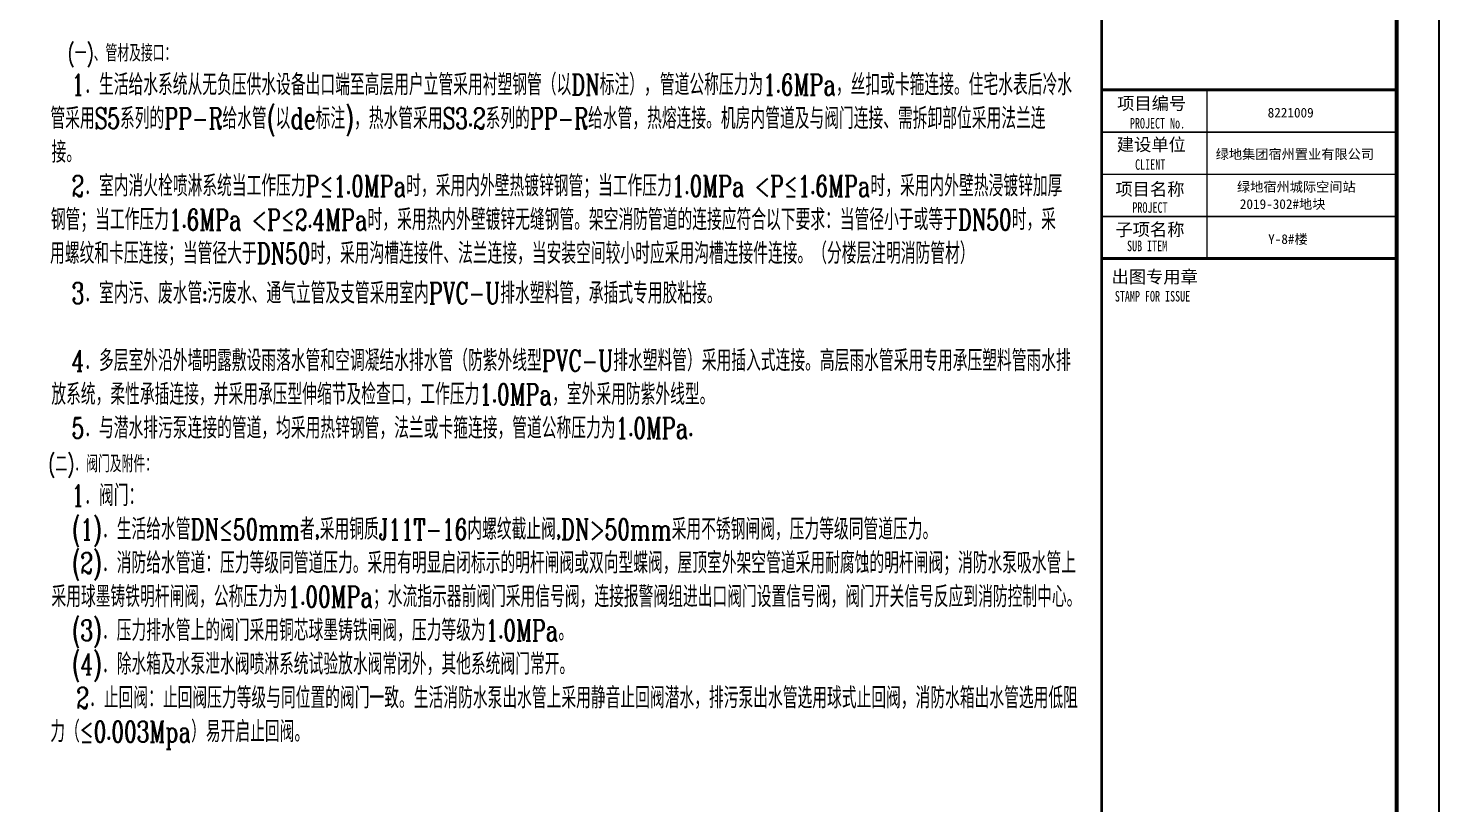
# Model space of a CAD drawing. Extents: x 27938 to 1507990, y 110129 to 923079.
# Drawn here: x 657100 to 690551, y 602224 to 620622 of the extents above; entities that cross this region are included whole.
import ezdxf

# ---------------------------------------------------------------- set-up
doc = ezdxf.new("R2010")
doc.units = 0
doc.header["$LTSCALE"] = 1000
doc.header["$MEASUREMENT"] = 0
for name, color, linetype in [('0s_水标注', 7, 'Continuous'), ('图框', 140, 'Continuous'), ('图签文字', 147, 'Continuous')]:
    doc.layers.add(name, color=color, linetype=linetype)
doc.layers.add('yichutu', color=7, linetype='Continuous', true_color=0xffffff, plot=False)
doc.layers.add('图签', color=147, linetype='Continuous', lineweight=18)
doc.styles.add('HZTXT', font='COMPLEX', dxfattribs={"width": 0.7, "bigfont": 'HZTXT'})
doc.styles.add('宋体', font='', dxfattribs={"height": 50})
doc.styles.add('建筑图签-1', font='simhei.ttf', dxfattribs={"width": 0.7})
doc.styles.get('宋体').set_extended_font_data('SimSun')

# ---------------------------------------------------------------- blocks, each defined once
blk = doc.blocks.new('TK')
at = {"layer": '图框'}
blk.add_lwpolyline([(465375, 548714), (549475, 548714), (549475, 489314), (465375, 489314)], close=True, dxfattribs=at)
blk.add_lwpolyline([(465375, 548714), (549475, 548714), (549475, 489314), (465375, 489314)], close=True, dxfattribs=at)
at = {"layer": '图框', "const_width": 100}
blk.add_lwpolyline([(548475, 490314), (548475, 547714), (467875, 547714), (467875, 490314)], close=True, dxfattribs=at)
at = {"layer": '图框'}
for points, const_width in [([(541480, 490314), (541480, 547714)], 70), ([(541480, 525414), (548480, 525414)], 70), ([(541480, 525414), (548480, 525414)], 70), ([(543980, 521414), (543980, 525414)], 35), ([(541480, 524414), (548480, 524414)], 35), ([(541480, 523414), (548480, 523414)], 35), ([(541480, 522414), (548480, 522414)], 35), ([(548480, 521414), (541480, 521414)], 70)]:
    blk.add_lwpolyline(points, dxfattribs=dict(at, const_width=const_width))
at = {"layer": '图框', "style": '建筑图签-1', "width": 0.7}
for s, p in [('PROJECT No.', (542150, 524499, -1799)), ('CLIENT', (542274, 523520)), ('PROJECT', (542209, 522500)), ('SUB ITEM', (542082, 521589)), ('STAMP FOR ISSUE', (541793, 520395))]:
    blk.add_text(s, height=250, dxfattribs=at).set_placement(p)
at = {"layer": '图签', "color": 2, "style": '宋体'}
for s, height, p in [('8221009', 229.3, (545417, 524761)), ('绿地集团宿州置业有限公司', 229.34, (544185, 523776)), ('绿地宿州城际空间站', 229.3, (544690, 523001)), ('2019-302#地块', 229.34, (544757, 522592)), ('Y-8#楼', 229.3, (545429, 521761))]:
    blk.add_text(s, height=height, dxfattribs=at).set_placement(p)
at = {"layer": '图签文字', "color": 7, "style": '建筑图签-1'}
for s, p in [('项目编号', (541848, 524946)), ('建设单位', (541840, 523969)), ('项目名称', (541807, 522911)), ('子项名称', (541807, 521954)), ('出图专用章', (541716, 520832))]:
    blk.add_text(s, height=300, dxfattribs=at).set_placement(p)
blk = doc.blocks.new('yct-841-594-84100-59399.9999999999-100-1000.0')
at = {"layer": 'yichutu', "color": 7, "true_color": 0xffffff}
blk.add_lwpolyline([(0, 0), (0, 59400), (84100, 59400), (84100, 0)], close=True, dxfattribs=at)

msp = doc.modelspace()

# ---------------------------------------------------------------- block references
msp.add_blockref('TK', (141075.6, 93743.3))
at = {"layer": 'yichutu'}
msp.add_blockref('yct-841-594-84100-59399.9999999999-100-1000.0', (606450.6, 583057), dxfattribs=at)

# ---------------------------------------------------------------- texts
at = {"layer": '0s_水标注', "style": 'HZTXT', "width": 0.7}
for s, height, p in [('(一)、管材及接口：', 399.9, (658037, 619831.7)), ('管道公称压力为1.6MPa，丝扣或卡箍连接。住宅水表后冷水', 500, (672078.2, 619031.7)), ('管采用S5系列的PP-R给水管(以de标注)，热水管采用S3.2系列的PP-R给水管，热熔连接。机房内管道及与阀门连接、需拆卸部位采用法兰连', 500, (657625.8, 618231.7)), ('接。', 500, (657653.4, 617431.7)), ('2．室内消火栓喷淋系统当工作压力P≤1.0MPa时，采用内外壁热镀锌钢管；当工作压力1.0MPa <P≤1.6MPa时，采用内外壁热浸镀锌加厚', 500, (658128.2, 616631.7)), ('钢管；当工作压力1.6MPa <P≤2.4MPa时，采用热内外壁镀锌无缝钢管。架空消防管道的连接应符合以下要求：当管径小于或等于DN50时，采', 500, (657636.9, 615831.7)), ('用螺纹和卡压连接；当管径大于DN50时，采用沟槽连接件、法兰连接，当安装空间较小时应采用沟槽连接件连接。（分楼层注明消防管材）', 500, (657617.6, 615031.7)), ('3．室内污、废水管:污废水、通气立管及支管采用室内PVC-U排水塑料管，承插式专用胶粘接。', 500, (658128.2, 614087.3)), ('4．多层室外沿外墙明露敷设雨落水管和空调凝结水排水管（防紫外线型PVC-U排水塑料管）采用插入式连接。高层雨水管采用专用承压塑料管雨水排', 500, (658128.2, 612487.3)), ('放系统，柔性承插连接，并采用承压型伸缩节及检查口，工作压力1.0MPa，室外采用防紫外线型。', 500, (657647.9, 611687.3)), ('5．与潜水排污泵连接的管道，均采用热锌钢管，法兰或卡箍连接，管道公称压力为1.0MPa.', 500, (658128.2, 610887.3)), ('(二)．阀门及附件：', 399.9, (657578.7, 610087.3)), ('1．阀门：', 500, (658128.2, 609287.3)), ('(1)．生活给水管DN≤50mm者,采用铜质J11T-16内螺纹截止阀,DN>50mm采用不锈钢闸阀，压力等级同管道压力。', 500, (658128.2, 608487.3)), ('(2)．消防给水管道：压力等级同管道压力。采用有明显启闭标示的明杆闸阀或双向型蝶阀，屋顶室外架空管道采用耐腐蚀的明杆闸阀；消防水泵吸水管上', 500, (658128.2, 607687.3)), ('采用球墨铸铁明杆闸阀，公称压力为1.00MPa；水流指示器前阀门采用信号阀，连接报警阀组进出口阀门设置信号阀，阀门开关信号反应到消防控制中心。', 500, (657650.6, 606887.3)), ('(3)．压力排水管上的阀门采用铜芯球墨铸铁闸阀，压力等级为1.0MPa。', 500, (658128.2, 606087.3)), ('(4)．除水箱及水泵泄水阀喷淋系统试验放水阀常闭外，其他系统阀门常开。', 500, (658128.2, 605287.3)), ('2．止回阀：止回阀压力等级与同位置的阀门一致。生活消防水泵出水管上采用静音止回阀潜水，排污泵出水管选用球式止回阀，消防水箱出水管选用低阻', 500, (658242.8, 604487.3)), ('力（≤0.003Mpa）易开启止回阀。', 500, (657623.1, 603687.3))]:
    msp.add_text(s, height=height, dxfattribs=at).set_placement(p)
at = {"layer": '0s_水标注', "color": 0, "style": 'HZTXT', "width": 0.7}
msp.add_text('1．生活给水系统从无负压供水设备出口端至高层用户立管采用衬塑钢管（以DN标注），', height=500, dxfattribs=at).set_placement((658128.2, 619031.7))

doc.saveas('drawing.dxf')
